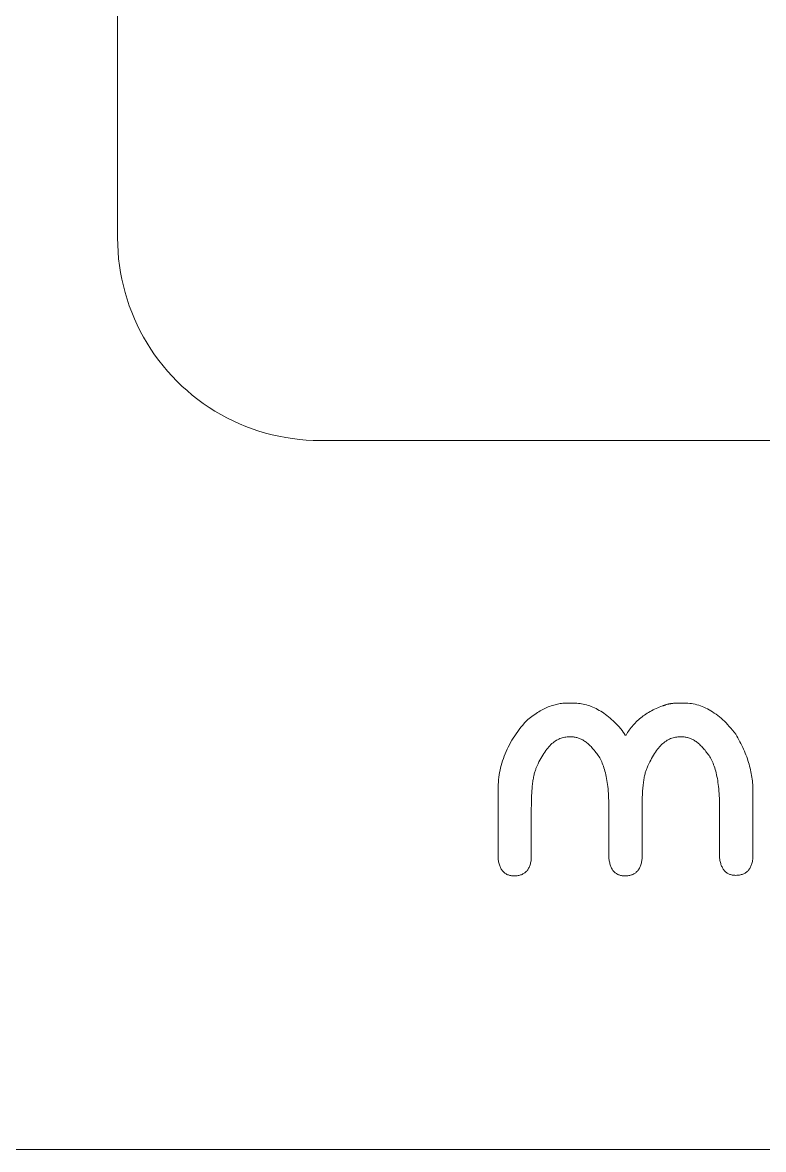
# Model space of a CAD drawing. Header units: metres. Extents: x -2538 to 7610, y -1082 to -498.
# Drawn here: x -1322.8 to -1286.2, y -1081.9 to -1026.2 of the extents above; entities that cross this region are included whole.
import ezdxf

# ---------------------------------------------------------------- set-up
doc = ezdxf.new("R2010")
doc.units = ezdxf.units.M
doc.linetypes.add('AUSGEZOGEN', pattern=[0])
doc.layers.add('Standard', color=7, linetype='AUSGEZOGEN', lineweight=25)

msp = doc.modelspace()

# ---------------------------------------------------------------- linework, layer by layer
at = {"layer": 'Standard', "color": 7, "linetype": 'AUSGEZOGEN', "lineweight": 13}
for points in [[(-1755.083, -1081.873), (-1193.083, -1081.873), (-1193.083, -519.873), (-1755.083, -519.873), (-1755.083, -1081.873)], [(-1295.905, -1059.836), (-1295.904, -1059.836), (-1295.901, -1059.836), (-1295.896, -1059.836), (-1295.889, -1059.836), (-1295.88, -1059.836), (-1295.871, -1059.836), (-1295.859, -1059.836), (-1295.847, -1059.836), (-1295.834, -1059.836), (-1295.82, -1059.836), (-1295.805, -1059.836), (-1295.789, -1059.836), (-1295.773, -1059.836), (-1295.757, -1059.836), (-1295.741, -1059.836), (-1295.724, -1059.836), (-1295.708, -1059.836), (-1295.692, -1059.836), (-1295.677, -1059.836), (-1295.662, -1059.836), (-1295.647, -1059.836), (-1295.634, -1059.836), (-1295.622, -1059.836), (-1295.611, -1059.836), (-1295.601, -1059.836), (-1295.593, -1059.836), (-1295.586, -1059.836), (-1295.581, -1059.836), (-1295.578, -1059.836), (-1295.577, -1059.836), (-1295.495, -1059.837), (-1295.413, -1059.842), (-1295.332, -1059.849), (-1295.251, -1059.858), (-1295.17, -1059.871), (-1295.09, -1059.886), (-1295.01, -1059.904), (-1294.93, -1059.925), (-1294.851, -1059.949), (-1294.771, -1059.976), (-1294.693, -1060.005), (-1294.614, -1060.037), (-1294.536, -1060.072), (-1294.458, -1060.11), (-1294.38, -1060.15), (-1294.303, -1060.194), (-1294.226, -1060.24), (-1294.149, -1060.289), (-1294.073, -1060.341), (-1293.997, -1060.395), (-1293.921, -1060.452), (-1293.845, -1060.512), (-1293.77, -1060.575), (-1293.695, -1060.641), (-1293.621, -1060.71), (-1293.546, -1060.781), (-1293.472, -1060.855), (-1293.399, -1060.932), (-1293.325, -1061.011), (-1293.252, -1061.094), (-1293.238, -1061.112), (-1293.224, -1061.129), (-1293.211, -1061.146), (-1293.198, -1061.163), (-1293.185, -1061.179), (-1293.174, -1061.194), (-1293.162, -1061.209), (-1293.151, -1061.224), (-1293.141, -1061.238), (-1293.131, -1061.252), (-1293.121, -1061.265), (-1293.112, -1061.277), (-1293.104, -1061.29), (-1293.096, -1061.301), (-1293.088, -1061.312), (-1293.081, -1061.323), (-1293.075, -1061.333), (-1293.069, -1061.343), (-1293.063, -1061.352), (-1293.058, -1061.361), (-1293.053, -1061.369), (-1293.049, -1061.377), (-1293.046, -1061.384), (-1293.042, -1061.391), (-1293.04, -1061.398), (-1293.038, -1061.403), (-1293.036, -1061.409), (-1293.035, -1061.414), (-1293.034, -1061.418), (-1293.034, -1061.422), (-1293.033, -1061.422), (-1293.033, -1061.422), (-1293.032, -1061.422), (-1293.031, -1061.422), (-1293.03, -1061.422), (-1293.028, -1061.422), (-1293.026, -1061.422), (-1293.024, -1061.422), (-1293.022, -1061.422), (-1293.019, -1061.422), (-1293.017, -1061.422), (-1293.014, -1061.422), (-1293.012, -1061.422), (-1293.009, -1061.422), (-1293.006, -1061.422), (-1293.004, -1061.422), (-1293.001, -1061.422), (-1292.998, -1061.422), (-1292.996, -1061.422), (-1292.993, -1061.422), (-1292.991, -1061.422), (-1292.989, -1061.422), (-1292.986, -1061.422), (-1292.985, -1061.422), (-1292.983, -1061.422), (-1292.982, -1061.422), (-1292.98, -1061.422), (-1292.98, -1061.422), (-1292.979, -1061.422), (-1292.979, -1061.422), (-1292.941, -1061.356), (-1292.902, -1061.292), (-1292.861, -1061.229), (-1292.819, -1061.167), (-1292.775, -1061.106), (-1292.73, -1061.047), (-1292.683, -1060.988), (-1292.634, -1060.931), (-1292.584, -1060.875), (-1292.532, -1060.82), (-1292.479, -1060.767), (-1292.424, -1060.714), (-1292.368, -1060.663), (-1292.31, -1060.613), (-1292.251, -1060.564), (-1292.19, -1060.516), (-1292.127, -1060.47), (-1292.063, -1060.424), (-1291.998, -1060.38), (-1291.931, -1060.337), (-1291.862, -1060.295), (-1291.792, -1060.255), (-1291.72, -1060.215), (-1291.647, -1060.177), (-1291.572, -1060.14), (-1291.495, -1060.104), (-1291.417, -1060.07), (-1291.338, -1060.036), (-1291.257, -1060.004), (-1291.174, -1059.973), (-1291.151, -1059.964), (-1291.127, -1059.955), (-1291.103, -1059.947), (-1291.079, -1059.939), (-1291.055, -1059.931), (-1291.031, -1059.923), (-1291.007, -1059.916), (-1290.983, -1059.909), (-1290.959, -1059.903), (-1290.934, -1059.897), (-1290.91, -1059.891), (-1290.886, -1059.885), (-1290.861, -1059.88), (-1290.837, -1059.875), (-1290.812, -1059.87), (-1290.787, -1059.866), (-1290.763, -1059.862), (-1290.738, -1059.858), (-1290.713, -1059.854), (-1290.688, -1059.851), (-1290.663, -1059.848), (-1290.638, -1059.846), (-1290.613, -1059.843), (-1290.588, -1059.841), (-1290.563, -1059.84), (-1290.538, -1059.838), (-1290.512, -1059.837), (-1290.487, -1059.837), (-1290.461, -1059.836), (-1290.436, -1059.836), (-1290.435, -1059.836), (-1290.432, -1059.836), (-1290.427, -1059.836), (-1290.42, -1059.836), (-1290.412, -1059.836), (-1290.402, -1059.836), (-1290.391, -1059.836), (-1290.378, -1059.836), (-1290.365, -1059.836), (-1290.351, -1059.836), (-1290.336, -1059.836), (-1290.32, -1059.836), (-1290.305, -1059.836), (-1290.288, -1059.836), (-1290.272, -1059.836), (-1290.256, -1059.836), (-1290.239, -1059.836), (-1290.223, -1059.836), (-1290.208, -1059.836), (-1290.193, -1059.836), (-1290.179, -1059.836), (-1290.165, -1059.836), (-1290.153, -1059.836), (-1290.142, -1059.836), (-1290.132, -1059.836), (-1290.124, -1059.836), (-1290.117, -1059.836), (-1290.112, -1059.836), (-1290.109, -1059.836), (-1290.108, -1059.836), (-1290.017, -1059.838), (-1289.926, -1059.843), (-1289.836, -1059.851), (-1289.747, -1059.863), (-1289.657, -1059.878), (-1289.569, -1059.897), (-1289.48, -1059.919), (-1289.392, -1059.945), (-1289.305, -1059.974), (-1289.218, -1060.006), (-1289.131, -1060.042), (-1289.045, -1060.081), (-1288.959, -1060.123), (-1288.873, -1060.169), (-1288.788, -1060.219), (-1288.704, -1060.271), (-1288.62, -1060.328), (-1288.536, -1060.387), (-1288.453, -1060.45), (-1288.37, -1060.516), (-1288.287, -1060.586), (-1288.205, -1060.659), (-1288.124, -1060.736), (-1288.043, -1060.816), (-1287.962, -1060.899), (-1287.882, -1060.986), (-1287.802, -1061.076), (-1287.722, -1061.17), (-1287.643, -1061.267), (-1287.565, -1061.367), (-1287.509, -1061.461), (-1287.456, -1061.556), (-1287.404, -1061.65), (-1287.354, -1061.743), (-1287.306, -1061.837), (-1287.26, -1061.93), (-1287.216, -1062.024), (-1287.173, -1062.117), (-1287.133, -1062.21), (-1287.094, -1062.303), (-1287.057, -1062.396), (-1287.022, -1062.488), (-1286.989, -1062.581), (-1286.958, -1062.673), (-1286.929, -1062.765), (-1286.902, -1062.857), (-1286.876, -1062.949), (-1286.853, -1063.041), (-1286.831, -1063.132), (-1286.811, -1063.223), (-1286.794, -1063.315), (-1286.778, -1063.406), (-1286.763, -1063.497), (-1286.751, -1063.587), (-1286.741, -1063.678), (-1286.732, -1063.769), (-1286.726, -1063.859), (-1286.721, -1063.949), (-1286.718, -1064.039), (-1286.717, -1064.129), (-1286.717, -1064.14), (-1286.717, -1064.172), (-1286.717, -1064.223), (-1286.717, -1064.292), (-1286.717, -1064.378), (-1286.717, -1064.479), (-1286.717, -1064.593), (-1286.717, -1064.719), (-1286.717, -1064.855), (-1286.717, -1065.001), (-1286.717, -1065.154), (-1286.717, -1065.313), (-1286.717, -1065.476), (-1286.717, -1065.643), (-1286.717, -1065.811), (-1286.717, -1065.978), (-1286.717, -1066.145), (-1286.717, -1066.308), (-1286.717, -1066.467), (-1286.717, -1066.62), (-1286.717, -1066.766), (-1286.717, -1066.902), (-1286.717, -1067.028), (-1286.717, -1067.142), (-1286.717, -1067.243), (-1286.717, -1067.329), (-1286.717, -1067.398), (-1286.717, -1067.449), (-1286.717, -1067.481), (-1286.717, -1067.492), (-1286.724, -1067.548), (-1286.732, -1067.601), (-1286.742, -1067.653), (-1286.753, -1067.703), (-1286.765, -1067.751), (-1286.78, -1067.797), (-1286.795, -1067.842), (-1286.812, -1067.884), (-1286.831, -1067.924), (-1286.851, -1067.963), (-1286.872, -1068), (-1286.895, -1068.035), (-1286.92, -1068.068), (-1286.946, -1068.099), (-1286.974, -1068.128), (-1287.003, -1068.155), (-1287.033, -1068.181), (-1287.065, -1068.204), (-1287.098, -1068.226), (-1287.133, -1068.246), (-1287.17, -1068.264), (-1287.208, -1068.28), (-1287.247, -1068.294), (-1287.288, -1068.306), (-1287.331, -1068.316), (-1287.374, -1068.325), (-1287.42, -1068.331), (-1287.467, -1068.336), (-1287.515, -1068.339), (-1287.565, -1068.34), (-1287.61, -1068.339), (-1287.653, -1068.336), (-1287.696, -1068.331), (-1287.737, -1068.325), (-1287.777, -1068.316), (-1287.815, -1068.306), (-1287.853, -1068.294), (-1287.889, -1068.28), (-1287.923, -1068.264), (-1287.957, -1068.246), (-1287.989, -1068.226), (-1288.02, -1068.204), (-1288.049, -1068.181), (-1288.078, -1068.155), (-1288.105, -1068.128), (-1288.131, -1068.099), (-1288.155, -1068.068), (-1288.178, -1068.035), (-1288.2, -1068), (-1288.221, -1067.963), (-1288.241, -1067.924), (-1288.259, -1067.884), (-1288.276, -1067.842), (-1288.291, -1067.797), (-1288.305, -1067.751), (-1288.319, -1067.703), (-1288.33, -1067.653), (-1288.341, -1067.601), (-1288.35, -1067.548), (-1288.358, -1067.492), (-1288.358, -1067.484), (-1288.358, -1067.461), (-1288.358, -1067.423), (-1288.358, -1067.373), (-1288.358, -1067.31), (-1288.358, -1067.236), (-1288.358, -1067.153), (-1288.358, -1067.061), (-1288.358, -1066.961), (-1288.358, -1066.854), (-1288.358, -1066.742), (-1288.358, -1066.626), (-1288.358, -1066.506), (-1288.358, -1066.385), (-1288.358, -1066.262), (-1288.358, -1066.139), (-1288.358, -1066.017), (-1288.358, -1065.898), (-1288.358, -1065.781), (-1288.358, -1065.669), (-1288.358, -1065.563), (-1288.358, -1065.463), (-1288.358, -1065.371), (-1288.358, -1065.287), (-1288.358, -1065.214), (-1288.358, -1065.151), (-1288.358, -1065.1), (-1288.358, -1065.063), (-1288.358, -1065.039), (-1288.358, -1065.031), (-1288.359, -1064.901), (-1288.361, -1064.774), (-1288.364, -1064.65), (-1288.369, -1064.528), (-1288.375, -1064.409), (-1288.382, -1064.293), (-1288.391, -1064.18), (-1288.401, -1064.069), (-1288.412, -1063.961), (-1288.425, -1063.856), (-1288.439, -1063.753), (-1288.454, -1063.653), (-1288.471, -1063.556), (-1288.489, -1063.462), (-1288.508, -1063.37), (-1288.529, -1063.281), (-1288.551, -1063.195), (-1288.574, -1063.112), (-1288.599, -1063.031), (-1288.625, -1062.953), (-1288.653, -1062.878), (-1288.681, -1062.806), (-1288.711, -1062.736), (-1288.743, -1062.669), (-1288.776, -1062.605), (-1288.81, -1062.543), (-1288.845, -1062.484), (-1288.882, -1062.428), (-1288.92, -1062.375), (-1288.959, -1062.324), (-1288.999, -1062.27), (-1289.039, -1062.219), (-1289.079, -1062.168), (-1289.119, -1062.12), (-1289.159, -1062.074), (-1289.199, -1062.029), (-1289.239, -1061.986), (-1289.28, -1061.945), (-1289.32, -1061.906), (-1289.36, -1061.869), (-1289.401, -1061.833), (-1289.442, -1061.799), (-1289.483, -1061.767), (-1289.523, -1061.737), (-1289.564, -1061.709), (-1289.605, -1061.683), (-1289.647, -1061.658), (-1289.688, -1061.635), (-1289.729, -1061.614), (-1289.771, -1061.595), (-1289.812, -1061.578), (-1289.854, -1061.562), (-1289.895, -1061.549), (-1289.937, -1061.537), (-1289.979, -1061.527), (-1290.021, -1061.519), (-1290.063, -1061.512), (-1290.105, -1061.508), (-1290.148, -1061.505), (-1290.19, -1061.504), (-1290.19, -1061.504), (-1290.192, -1061.504), (-1290.194, -1061.504), (-1290.198, -1061.504), (-1290.202, -1061.504), (-1290.207, -1061.504), (-1290.213, -1061.504), (-1290.219, -1061.504), (-1290.225, -1061.504), (-1290.232, -1061.504), (-1290.24, -1061.504), (-1290.248, -1061.504), (-1290.256, -1061.504), (-1290.264, -1061.504), (-1290.272, -1061.504), (-1290.28, -1061.504), (-1290.288, -1061.504), (-1290.296, -1061.504), (-1290.304, -1061.504), (-1290.311, -1061.504), (-1290.319, -1061.504), (-1290.325, -1061.504), (-1290.331, -1061.504), (-1290.337, -1061.504), (-1290.342, -1061.504), (-1290.346, -1061.504), (-1290.349, -1061.504), (-1290.352, -1061.504), (-1290.353, -1061.504), (-1290.354, -1061.504), (-1290.416, -1061.506), (-1290.478, -1061.511), (-1290.54, -1061.519), (-1290.6, -1061.531), (-1290.66, -1061.546), (-1290.719, -1061.565), (-1290.778, -1061.587), (-1290.836, -1061.613), (-1290.893, -1061.642), (-1290.949, -1061.674), (-1291.005, -1061.71), (-1291.061, -1061.749), (-1291.115, -1061.791), (-1291.169, -1061.837), (-1291.222, -1061.887), (-1291.275, -1061.939), (-1291.327, -1061.996), (-1291.378, -1062.055), (-1291.428, -1062.118), (-1291.478, -1062.184), (-1291.527, -1062.254), (-1291.576, -1062.327), (-1291.624, -1062.404), (-1291.671, -1062.484), (-1291.717, -1062.567), (-1291.763, -1062.654), (-1291.808, -1062.744), (-1291.853, -1062.838), (-1291.897, -1062.935), (-1291.94, -1063.035), (-1291.956, -1063.071), (-1291.972, -1063.109), (-1291.987, -1063.15), (-1292.001, -1063.192), (-1292.015, -1063.236), (-1292.028, -1063.282), (-1292.041, -1063.331), (-1292.054, -1063.381), (-1292.065, -1063.434), (-1292.077, -1063.488), (-1292.087, -1063.544), (-1292.097, -1063.603), (-1292.107, -1063.664), (-1292.116, -1063.726), (-1292.124, -1063.791), (-1292.132, -1063.857), (-1292.14, -1063.926), (-1292.147, -1063.997), (-1292.153, -1064.069), (-1292.159, -1064.144), (-1292.164, -1064.221), (-1292.168, -1064.3), (-1292.173, -1064.381), (-1292.176, -1064.464), (-1292.179, -1064.549), (-1292.182, -1064.636), (-1292.184, -1064.725), (-1292.185, -1064.816), (-1292.186, -1064.909), (-1292.186, -1065.004), (-1292.186, -1065.012), (-1292.186, -1065.036), (-1292.186, -1065.074), (-1292.186, -1065.126), (-1292.186, -1065.19), (-1292.186, -1065.266), (-1292.186, -1065.351), (-1292.186, -1065.445), (-1292.186, -1065.547), (-1292.186, -1065.656), (-1292.186, -1065.771), (-1292.186, -1065.889), (-1292.186, -1066.012), (-1292.186, -1066.136), (-1292.186, -1066.262), (-1292.186, -1066.387), (-1292.186, -1066.512), (-1292.186, -1066.634), (-1292.186, -1066.753), (-1292.186, -1066.867), (-1292.186, -1066.976), (-1292.186, -1067.078), (-1292.186, -1067.173), (-1292.186, -1067.258), (-1292.186, -1067.333), (-1292.186, -1067.397), (-1292.186, -1067.449), (-1292.186, -1067.488), (-1292.186, -1067.511), (-1292.186, -1067.52), (-1292.193, -1067.575), (-1292.201, -1067.629), (-1292.21, -1067.681), (-1292.222, -1067.73), (-1292.234, -1067.779), (-1292.248, -1067.825), (-1292.264, -1067.869), (-1292.281, -1067.911), (-1292.3, -1067.952), (-1292.32, -1067.99), (-1292.341, -1068.027), (-1292.364, -1068.062), (-1292.389, -1068.095), (-1292.415, -1068.126), (-1292.442, -1068.155), (-1292.471, -1068.183), (-1292.502, -1068.208), (-1292.534, -1068.232), (-1292.567, -1068.253), (-1292.602, -1068.273), (-1292.639, -1068.291), (-1292.677, -1068.307), (-1292.716, -1068.321), (-1292.757, -1068.333), (-1292.799, -1068.344), (-1292.843, -1068.352), (-1292.889, -1068.359), (-1292.935, -1068.363), (-1292.984, -1068.366), (-1293.034, -1068.367), (-1293.079, -1068.366), (-1293.122, -1068.363), (-1293.165, -1068.359), (-1293.206, -1068.352), (-1293.245, -1068.344), (-1293.284, -1068.333), (-1293.321, -1068.321), (-1293.357, -1068.307), (-1293.392, -1068.291), (-1293.426, -1068.273), (-1293.458, -1068.253), (-1293.489, -1068.232), (-1293.518, -1068.208), (-1293.547, -1068.183), (-1293.574, -1068.155), (-1293.599, -1068.126), (-1293.624, -1068.095), (-1293.647, -1068.062), (-1293.669, -1068.027), (-1293.69, -1067.99), (-1293.709, -1067.952), (-1293.727, -1067.911), (-1293.744, -1067.869), (-1293.76, -1067.825), (-1293.774, -1067.779), (-1293.787, -1067.73), (-1293.799, -1067.681), (-1293.809, -1067.629), (-1293.819, -1067.575), (-1293.827, -1067.52), (-1293.827, -1067.511), (-1293.827, -1067.488), (-1293.827, -1067.45), (-1293.827, -1067.399), (-1293.827, -1067.335), (-1293.827, -1067.261), (-1293.827, -1067.176), (-1293.827, -1067.083), (-1293.827, -1066.982), (-1293.827, -1066.874), (-1293.827, -1066.761), (-1293.827, -1066.644), (-1293.827, -1066.523), (-1293.827, -1066.4), (-1293.827, -1066.275), (-1293.827, -1066.151), (-1293.827, -1066.028), (-1293.827, -1065.907), (-1293.827, -1065.79), (-1293.827, -1065.676), (-1293.827, -1065.569), (-1293.827, -1065.468), (-1293.827, -1065.374), (-1293.827, -1065.29), (-1293.827, -1065.216), (-1293.827, -1065.152), (-1293.827, -1065.101), (-1293.827, -1065.063), (-1293.827, -1065.039), (-1293.827, -1065.031), (-1293.827, -1064.901), (-1293.829, -1064.774), (-1293.833, -1064.65), (-1293.837, -1064.528), (-1293.843, -1064.409), (-1293.851, -1064.293), (-1293.859, -1064.18), (-1293.869, -1064.069), (-1293.881, -1063.961), (-1293.893, -1063.856), (-1293.908, -1063.753), (-1293.923, -1063.653), (-1293.94, -1063.556), (-1293.958, -1063.462), (-1293.977, -1063.37), (-1293.998, -1063.281), (-1294.02, -1063.195), (-1294.043, -1063.112), (-1294.068, -1063.031), (-1294.094, -1062.953), (-1294.121, -1062.878), (-1294.15, -1062.806), (-1294.18, -1062.736), (-1294.212, -1062.669), (-1294.244, -1062.605), (-1294.278, -1062.543), (-1294.314, -1062.484), (-1294.351, -1062.428), (-1294.389, -1062.375), (-1294.428, -1062.324), (-1294.468, -1062.27), (-1294.508, -1062.219), (-1294.548, -1062.168), (-1294.587, -1062.12), (-1294.628, -1062.074), (-1294.668, -1062.029), (-1294.708, -1061.986), (-1294.748, -1061.945), (-1294.789, -1061.906), (-1294.829, -1061.869), (-1294.87, -1061.833), (-1294.911, -1061.799), (-1294.951, -1061.767), (-1294.992, -1061.737), (-1295.033, -1061.709), (-1295.074, -1061.683), (-1295.115, -1061.658), (-1295.157, -1061.635), (-1295.198, -1061.614), (-1295.239, -1061.595), (-1295.281, -1061.578), (-1295.322, -1061.562), (-1295.364, -1061.549), (-1295.406, -1061.537), (-1295.448, -1061.527), (-1295.49, -1061.519), (-1295.532, -1061.512), (-1295.574, -1061.508), (-1295.616, -1061.505), (-1295.659, -1061.504), (-1295.659, -1061.504), (-1295.661, -1061.504), (-1295.663, -1061.504), (-1295.667, -1061.504), (-1295.671, -1061.504), (-1295.676, -1061.504), (-1295.681, -1061.504), (-1295.687, -1061.504), (-1295.694, -1061.504), (-1295.701, -1061.504), (-1295.709, -1061.504), (-1295.716, -1061.504), (-1295.724, -1061.504), (-1295.732, -1061.504), (-1295.741, -1061.504), (-1295.749, -1061.504), (-1295.757, -1061.504), (-1295.765, -1061.504), (-1295.773, -1061.504), (-1295.78, -1061.504), (-1295.787, -1061.504), (-1295.794, -1061.504), (-1295.8, -1061.504), (-1295.806, -1061.504), (-1295.811, -1061.504), (-1295.815, -1061.504), (-1295.818, -1061.504), (-1295.821, -1061.504), (-1295.822, -1061.504), (-1295.823, -1061.504), (-1295.885, -1061.506), (-1295.947, -1061.511), (-1296.008, -1061.519), (-1296.069, -1061.531), (-1296.129, -1061.546), (-1296.188, -1061.565), (-1296.247, -1061.587), (-1296.304, -1061.613), (-1296.362, -1061.642), (-1296.418, -1061.674), (-1296.474, -1061.71), (-1296.529, -1061.749), (-1296.584, -1061.791), (-1296.638, -1061.837), (-1296.691, -1061.887), (-1296.743, -1061.939), (-1296.795, -1061.996), (-1296.847, -1062.055), (-1296.897, -1062.118), (-1296.947, -1062.184), (-1296.996, -1062.254), (-1297.045, -1062.327), (-1297.092, -1062.404), (-1297.14, -1062.484), (-1297.186, -1062.567), (-1297.232, -1062.654), (-1297.277, -1062.744), (-1297.322, -1062.838), (-1297.365, -1062.935), (-1297.409, -1063.035), (-1297.425, -1063.071), (-1297.44, -1063.109), (-1297.455, -1063.15), (-1297.47, -1063.192), (-1297.484, -1063.236), (-1297.497, -1063.282), (-1297.51, -1063.331), (-1297.522, -1063.381), (-1297.534, -1063.434), (-1297.545, -1063.488), (-1297.556, -1063.544), (-1297.566, -1063.603), (-1297.576, -1063.664), (-1297.585, -1063.726), (-1297.593, -1063.791), (-1297.601, -1063.857), (-1297.609, -1063.926), (-1297.615, -1063.997), (-1297.622, -1064.069), (-1297.627, -1064.144), (-1297.633, -1064.221), (-1297.637, -1064.3), (-1297.641, -1064.381), (-1297.645, -1064.464), (-1297.648, -1064.549), (-1297.65, -1064.636), (-1297.652, -1064.725), (-1297.654, -1064.816), (-1297.654, -1064.909), (-1297.655, -1065.004), (-1297.655, -1065.012), (-1297.655, -1065.036), (-1297.655, -1065.074), (-1297.655, -1065.126), (-1297.655, -1065.19), (-1297.655, -1065.266), (-1297.655, -1065.351), (-1297.655, -1065.445), (-1297.655, -1065.547), (-1297.655, -1065.656), (-1297.655, -1065.771), (-1297.655, -1065.889), (-1297.655, -1066.012), (-1297.655, -1066.136), (-1297.655, -1066.262), (-1297.655, -1066.387), (-1297.655, -1066.512), (-1297.655, -1066.634), (-1297.655, -1066.753), (-1297.655, -1066.867), (-1297.655, -1066.976), (-1297.655, -1067.078), (-1297.655, -1067.173), (-1297.655, -1067.258), (-1297.655, -1067.333), (-1297.655, -1067.397), (-1297.655, -1067.449), (-1297.655, -1067.488), (-1297.655, -1067.511), (-1297.655, -1067.52), (-1297.661, -1067.575), (-1297.67, -1067.629), (-1297.679, -1067.681), (-1297.69, -1067.73), (-1297.703, -1067.779), (-1297.717, -1067.825), (-1297.733, -1067.869), (-1297.75, -1067.911), (-1297.768, -1067.952), (-1297.788, -1067.99), (-1297.81, -1068.027), (-1297.833, -1068.062), (-1297.857, -1068.095), (-1297.883, -1068.126), (-1297.911, -1068.155), (-1297.94, -1068.183), (-1297.971, -1068.208), (-1298.002, -1068.232), (-1298.036, -1068.253), (-1298.071, -1068.273), (-1298.107, -1068.291), (-1298.145, -1068.307), (-1298.185, -1068.321), (-1298.226, -1068.333), (-1298.268, -1068.344), (-1298.312, -1068.352), (-1298.357, -1068.359), (-1298.404, -1068.363), (-1298.453, -1068.366), (-1298.502, -1068.367), (-1298.547, -1068.366), (-1298.591, -1068.363), (-1298.633, -1068.359), (-1298.674, -1068.352), (-1298.714, -1068.344), (-1298.753, -1068.333), (-1298.79, -1068.321), (-1298.826, -1068.307), (-1298.861, -1068.291), (-1298.894, -1068.273), (-1298.926, -1068.253), (-1298.957, -1068.232), (-1298.987, -1068.208), (-1299.015, -1068.183), (-1299.042, -1068.155), (-1299.068, -1068.126), (-1299.093, -1068.095), (-1299.116, -1068.062), (-1299.138, -1068.027), (-1299.159, -1067.99), (-1299.178, -1067.952), (-1299.196, -1067.911), (-1299.213, -1067.869), (-1299.229, -1067.825), (-1299.243, -1067.779), (-1299.256, -1067.73), (-1299.268, -1067.681), (-1299.278, -1067.629), (-1299.287, -1067.575), (-1299.295, -1067.52), (-1299.295, -1067.508), (-1299.295, -1067.476), (-1299.295, -1067.424), (-1299.295, -1067.353), (-1299.295, -1067.266), (-1299.295, -1067.164), (-1299.295, -1067.048), (-1299.295, -1066.92), (-1299.295, -1066.781), (-1299.295, -1066.633), (-1299.295, -1066.478), (-1299.295, -1066.316), (-1299.295, -1066.15), (-1299.295, -1065.981), (-1299.295, -1065.811), (-1299.295, -1065.64), (-1299.295, -1065.471), (-1299.295, -1065.305), (-1299.295, -1065.143), (-1299.295, -1064.988), (-1299.295, -1064.84), (-1299.295, -1064.701), (-1299.295, -1064.573), (-1299.295, -1064.457), (-1299.295, -1064.355), (-1299.295, -1064.268), (-1299.295, -1064.197), (-1299.295, -1064.145), (-1299.295, -1064.113), (-1299.295, -1064.102), (-1299.294, -1063.98), (-1299.289, -1063.859), (-1299.281, -1063.739), (-1299.271, -1063.619), (-1299.257, -1063.5), (-1299.24, -1063.382), (-1299.219, -1063.264), (-1299.196, -1063.147), (-1299.17, -1063.03), (-1299.14, -1062.914), (-1299.108, -1062.798), (-1299.072, -1062.683), (-1299.033, -1062.568), (-1298.992, -1062.455), (-1298.947, -1062.341), (-1298.899, -1062.229), (-1298.848, -1062.116), (-1298.793, -1062.005), (-1298.736, -1061.894), (-1298.676, -1061.783), (-1298.612, -1061.674), (-1298.545, -1061.564), (-1298.476, -1061.456), (-1298.403, -1061.347), (-1298.327, -1061.24), (-1298.248, -1061.133), (-1298.166, -1061.027), (-1298.081, -1060.921), (-1297.992, -1060.816), (-1297.901, -1060.711), (-1297.832, -1060.654), (-1297.763, -1060.598), (-1297.694, -1060.545), (-1297.625, -1060.493), (-1297.557, -1060.444), (-1297.488, -1060.396), (-1297.42, -1060.35), (-1297.352, -1060.306), (-1297.285, -1060.265), (-1297.217, -1060.225), (-1297.15, -1060.187), (-1297.083, -1060.151), (-1297.016, -1060.117), (-1296.949, -1060.085), (-1296.882, -1060.055), (-1296.816, -1060.026), (-1296.75, -1060), (-1296.683, -1059.976), (-1296.618, -1059.954), (-1296.552, -1059.933), (-1296.486, -1059.915), (-1296.421, -1059.898), (-1296.356, -1059.884), (-1296.291, -1059.871), (-1296.226, -1059.86), (-1296.161, -1059.852), (-1296.097, -1059.845), (-1296.033, -1059.84), (-1295.969, -1059.837), (-1295.905, -1059.836)]]:
    msp.add_lwpolyline(points, close=True, dxfattribs=at)
msp.add_lwpolyline([(-1238.083, -1046.873), (-1308.083, -1046.873), (-1308.424, -1046.868), (-1308.765, -1046.85), (-1309.105, -1046.821), (-1309.444, -1046.78), (-1309.782, -1046.728), (-1310.117, -1046.664), (-1310.45, -1046.589), (-1310.781, -1046.503), (-1311.108, -1046.405), (-1311.431, -1046.296), (-1311.751, -1046.176), (-1312.067, -1046.046), (-1312.377, -1045.904), (-1312.683, -1045.752), (-1312.984, -1045.59), (-1313.279, -1045.418), (-1313.567, -1045.235), (-1313.849, -1045.043), (-1314.125, -1044.841), (-1314.394, -1044.631), (-1314.655, -1044.411), (-1314.908, -1044.182), (-1315.154, -1043.944), (-1315.391, -1043.699), (-1315.62, -1043.445), (-1315.84, -1043.184), (-1316.051, -1042.916), (-1316.252, -1042.64), (-1316.444, -1042.358), (-1316.627, -1042.069), (-1316.799, -1041.775), (-1316.962, -1041.474), (-1317.113, -1041.168), (-1317.255, -1040.857), (-1317.385, -1040.542), (-1317.505, -1040.222), (-1317.614, -1039.899), (-1317.712, -1039.571), (-1317.798, -1039.241), (-1317.874, -1038.908), (-1317.937, -1038.573), (-1317.99, -1038.235), (-1318.03, -1037.896), (-1318.059, -1037.556), (-1318.077, -1037.215), (-1318.083, -1036.873), (-1318.083, -1016.673)], dxfattribs=at)

doc.saveas('drawing.dxf')
